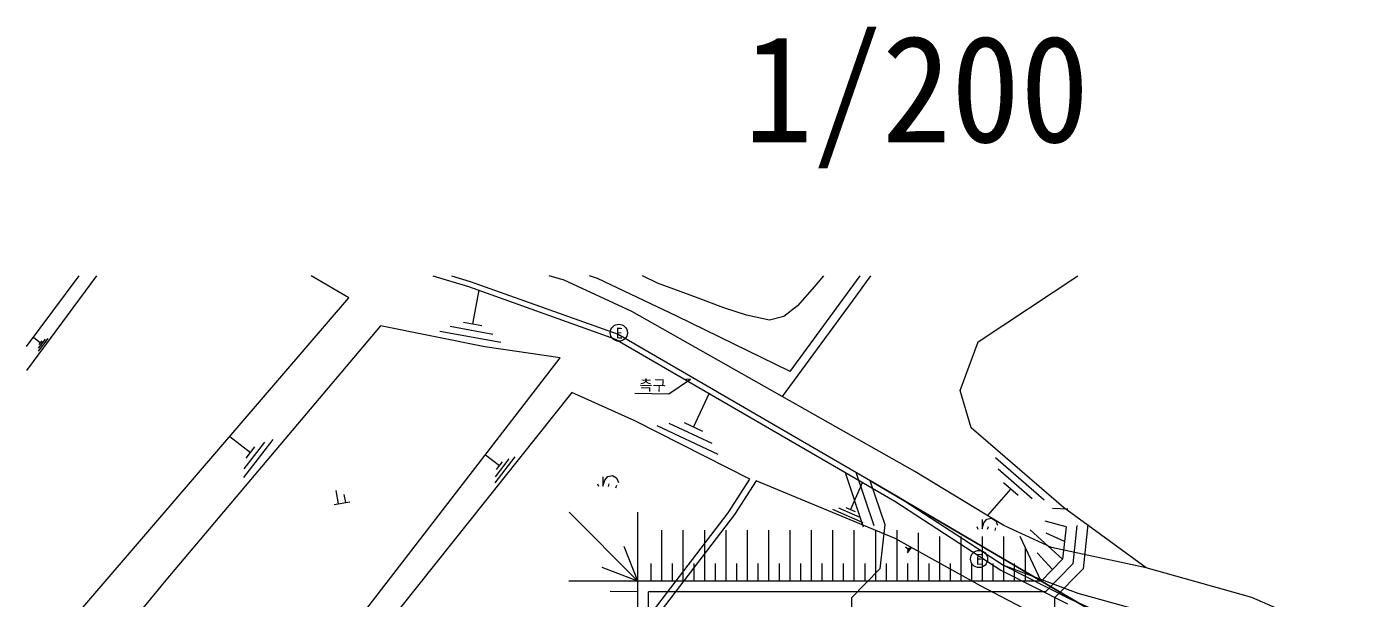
# Model space of a CAD drawing. Extents: x 138725554 to 138725746, y 217595093 to 217595228.
# Drawn here: x 138725553.9 to 138725678.5, y 217595174.7 to 217595228.2 of the extents above; entities that cross this region are included whole.
import ezdxf
from ezdxf.enums import TextEntityAlignment as Align

# ---------------------------------------------------------------- set-up
doc = ezdxf.new("R2010")
doc.units = 0
doc.header["$LTSCALE"] = 2
doc.header["$MEASUREMENT"] = 0
doc.layers.add('TZ-BASE', color=253, linetype='CONTINUOUS')
doc.layers.add('TZ-TEX2', color=3, linetype='CONTINUOUS')
doc.styles.get("Standard").update_dxf_attribs({"font": 'GulimChe.ttf'})

msp = doc.modelspace()

# ---------------------------------------------------------------- linework, layer by layer
at = {"layer": 'TZ-BASE'}
for p, q in [((138725560.43, 217595204.93), (138725553.9, 217595196.09)), ((138725553.9, 217595198.32), (138725558.8, 217595204.93)), ((138725584.03, 217595202.87), (138725580.53, 217595204.93)), ((138725591.9, 217595204.93), (138725595.24, 217595203.93)), ((138725593.66, 217595204.93), (138725595.4, 217595204.41)), ((138725595.4, 217595204.41), (138725609.23, 217595199.48)), ((138725604.2, 217595204.54), (138725602.79, 217595204.93)), ((138725610.53, 217595201.61), (138725604.2, 217595204.54)), ((138725607.3, 217595204.69), (138725606.56, 217595204.93)), ((138725614.73, 217595201.18), (138725607.3, 217595204.69)), ((138725612.91, 217595204.26), (138725611.53, 217595204.93)), ((138725625.34, 217595195.98), (138725631.9, 217595204.93)), ((138725628.45, 217595204.93), (138725627.6, 217595203.93)), ((138725632.84, 217595204.93), (138725631.47, 217595203.04)), ((138725642.92, 217595198.76), (138725652.24, 217595204.93)), ((138725595.24, 217595203.93), (138725609.01, 217595199.03)), ((138725616.57, 217595202.92), (138725612.91, 217595204.26)), ((138725627.6, 217595203.93), (138725626.01, 217595202.15)), ((138725553.9, 217595167.82), (138725584.03, 217595202.87)), ((138725619.14, 217595201.95), (138725616.57, 217595202.92)), ((138725621.25, 217595201.25), (138725619.14, 217595201.95)), ((138725631.47, 217595203.04), (138725624.58, 217595193.66)), ((138725626.01, 217595202.15), (138725624.75, 217595201.15)), ((138725637.01, 217595186.64), (138725610.53, 217595201.61)), ((138725625.34, 217595195.98), (138725614.73, 217595201.18)), ((138725623.41, 217595200.8), (138725621.25, 217595201.25)), ((138725624.75, 217595201.15), (138725623.41, 217595200.8)), ((138725587.02, 217595200.26), (138725566.93, 217595176.47)), ((138725596.77, 217595198.29), (138725587.02, 217595200.26)), ((138725609.23, 217595199.48), (138725635.4, 217595184.3)), ((138725603.83, 217595197.26), (138725596.77, 217595198.29)), ((138725609.01, 217595199.03), (138725635.14, 217595183.87)), ((138725641.23, 217595194.23), (138725642.92, 217595198.76)), ((138725582.65, 217595169.88), (138725603.83, 217595197.26)), ((138725613.97, 217595193.91), (138725616.01, 217595195.27)), ((138725616.01, 217595195.27), (138725615.57, 217595195.24)), ((138725615.57, 217595195.24), (138725615.69, 217595195.05)), ((138725604.91, 217595194.04), (138725584.36, 217595168.26)), ((138725610.81, 217595191.39), (138725604.91, 217595194.04)), ((138725610.8, 217595193.97), (138725613.97, 217595193.91)), ((138725642.27, 217595190.74), (138725641.23, 217595194.23)), ((138725621.55, 217595185.92), (138725610.81, 217595191.39)), ((138725650.91, 217595183.27), (138725642.27, 217595190.74)), ((138725619.55, 217595182.77), (138725621.55, 217595185.92)), ((138725622.16, 217595185.78), (138725620.13, 217595182.63)), ((138725635.17, 217595180.37), (138725622.16, 217595185.78)), ((138725630.5, 217595186.46), (138725632.16, 217595181.47)), ((138725631.49, 217595186.57), (138725633.17, 217595181.58)), ((138725632.8, 217595185.81), (138725634.19, 217595181.7)), ((138725645.32, 217595181.58), (138725637.01, 217595186.64)), ((138725583.07, 217595183.63), (138725582.85, 217595184.86)), ((138725583.76, 217595183.75), (138725583.62, 217595184.49)), ((138725632.11, 217595185.63), (138725630.99, 217595183.1)), ((138725582.67, 217595183.56), (138725584.15, 217595183.82)), ((138725629.86, 217595183.24), (138725631.85, 217595182.36)), ((138725630.56, 217595183.29), (138725631.41, 217595182.91)), ((138725635.14, 217595183.87), (138725645.06, 217595177.43)), ((138725635.4, 217595184.3), (138725645.31, 217595177.87)), ((138725658.66, 217595177.63), (138725650.91, 217595183.27)), ((138725610.46, 217595170.91), (138725619.55, 217595182.77)), ((138725620.13, 217595182.63), (138725610.8, 217595170.42)), ((138725629.3, 217595183.12), (138725632.14, 217595181.87)), ((138725649.78, 217595179.54), (138725645.32, 217595181.58)), ((138725651.15, 217595181.47), (138725650.82, 217595178.45)), ((138725652.17, 217595181.58), (138725651.78, 217595178)), ((138725653.19, 217595181.7), (138725652.74, 217595177.55)), ((138725653.19, 217595181.7, 0), (138725652.74, 217595177.55, 0)), ((138725643.16, 217595175.96), (138725635.17, 217595180.37)), ((138725658.66, 217595177.63), (138725649.78, 217595179.54)), ((138725650.82, 217595178.45, 0), (138725648.81, 217595176.4, 0)), ((138725645.06, 217595177.43), (138725651.27, 217595174.28)), ((138725645.31, 217595177.87), (138725651.49, 217595174.73)), ((138725645.31, 217595177.87), (138725652.25, 217595175.28)), ((138725651.78, 217595178, 0), (138725649.23, 217595175.4, 0)), ((138725652.74, 217595177.55, 0), (138725650.08, 217595174.83, 0)), ((138725652.74, 217595177.55, 0), (138725650.08, 217595174.83, 0)), ((138725668.52, 217595174.87), (138725658.66, 217595177.63)), ((138725566.93, 217595176.47), (138725553.9, 217595160.71)), ((138725648.81, 217595176.4), (138725611.08, 217595176.4)), ((138725611.08, 217595157.4), (138725611.08, 217595176.4)), ((138725649.11, 217595172.83), (138725643.16, 217595175.96)), ((138725649.23, 217595175.4), (138725612.08, 217595175.4)), ((138725612.08, 217595158.4), (138725612.08, 217595175.4)), ((138725650.08, 217595174.83, 0), (138725650.08, 217595169.4, 0)), ((138725650.08, 217595174.83, 0), (138725650.08, 217595169.4, 0)), ((138725651.49, 217595174.73), (138725658.91, 217595171.42)), ((138725652.25, 217595175.28), (138725657.42, 217595173.84)), ((138725678.5, 217595170.53), (138725668.52, 217595174.87))]:
    msp.add_line(p, q, dxfattribs=at)
for points in [[(138725596.2, 217595203.59), (138725595.63, 217595200.46)], [(138725592.56, 217595199.77), (138725598.27, 217595198.73)], [(138725593.53, 217595200.22), (138725597.52, 217595199.49)], [(138725594.78, 217595200.62), (138725596.49, 217595200.3)], [(138725554.55, 217595199.19), (138725555.2, 217595198.69)], [(138725555, 217595197.9), (138725555.91, 217595199.09)], [(138725555.01, 217595198.18), (138725555.65, 217595199.01)], [(138725555.06, 217595198.51), (138725555.34, 217595198.87)], [(138725617.75, 217595193.96), (138725616.28, 217595190.82)], [(138725612.85, 217595190.95), (138725618.57, 217595188.27)], [(138725613.99, 217595191.15), (138725618, 217595189.28)], [(138725615.42, 217595191.22), (138725617.14, 217595190.42)], [(138725572.91, 217595189.93), (138725574.84, 217595188.43)], [(138725574.23, 217595186.08), (138725576.96, 217595189.62)], [(138725574.26, 217595186.9), (138725576.17, 217595189.38)], [(138725574.43, 217595187.9), (138725575.25, 217595188.96)], [(138725596.83, 217595188.21), (138725598.15, 217595187.19)], [(138725597.73, 217595185.58), (138725599.6, 217595188)], [(138725597.76, 217595186.14), (138725599.06, 217595187.83)], [(138725597.87, 217595186.82), (138725598.43, 217595187.55)], [(138725649.09, 217595183.97), (138725644.55, 217595187.93)], [(138725607.82, 217595186.14), (138725607.81, 217595185.26), (138725607.99, 217595185.83), (138725608.27, 217595186.18), (138725608.7, 217595186.27), (138725609.1, 217595186.04), (138725609.26, 217595185.62)], [(138725632.8, 217595185.81), (138725634.19, 217595181.7), (138725633.74, 217595177.55), (138725631.08, 217595174.83), (138725631.08, 217595169.4), (138725660.81, 217595169.38), (138725632.8, 217595185.81), (138725634.19, 217595181.7)], [(138725632.8, 217595185.81), (138725660.81, 217595169.38)], [(138725647.99, 217595184.08), (138725644.81, 217595186.86)], [(138725607.31, 217595185.49), (138725607.41, 217595185.26)], [(138725608.33, 217595185.25), (138725608.4, 217595185.48)], [(138725609.03, 217595185.12), (138725609.11, 217595185.37)], [(138725643.81, 217595182.5), (138725645.98, 217595184.99)], [(138725646.66, 217595184.4), (138725645.3, 217595185.58)], [(138725643.31, 217595182.14), (138725643.29, 217595181.27), (138725643.47, 217595181.83), (138725643.75, 217595182.18), (138725644.18, 217595182.27), (138725644.59, 217595182.04), (138725644.75, 217595181.62)], [(138725642.79, 217595181.49), (138725642.9, 217595181.26)], [(138725643.81, 217595181.25), (138725643.89, 217595181.49)], [(138725644.51, 217595181.12), (138725644.59, 217595181.37)], [(138725636.12, 217595179.61), (138725636.4, 217595179.39)], [(138725636.31, 217595179.05), (138725636.71, 217595179.56)], [(138725636.32, 217595179.17), (138725636.6, 217595179.53)], [(138725636.34, 217595179.31), (138725636.46, 217595179.47)]]:
    msp.add_lwpolyline(points, dxfattribs=at)
at = {"layer": 'TZ-BASE', "elevation": 0}
msp.add_lwpolyline([(138725632.8, 217595185.81), (138725634.19, 217595181.7), (138725633.74, 217595177.55), (138725631.08, 217595174.83), (138725631.08, 217595169.4), (138725660.81, 217595169.38)], close=True, dxfattribs=at)
at = {"layer": 'TZ-BASE', "flags": 128}
for points in [[(138725611.08, 217595176.4), (138725604.67, 217595182.83)], [(138725611.08, 217595176.4), (138725611.08, 217595182.85)], [(138725651.15, 217595181.47), (138725649.2, 217595181.99)], [(138725651.33, 217595183.13), (138725649.89, 217595183.18)], [(138725613.34, 217595176.4), (138725613.34, 217595181.17)], [(138725615.34, 217595176.4), (138725615.34, 217595181.17)], [(138725617.34, 217595176.4), (138725617.34, 217595181.17)], [(138725619.34, 217595176.4), (138725619.34, 217595181.17)], [(138725621.34, 217595176.4), (138725621.34, 217595181.17)], [(138725623.34, 217595176.4), (138725623.34, 217595181.17)], [(138725625.34, 217595176.4), (138725625.34, 217595181.17)], [(138725627.34, 217595176.4), (138725627.34, 217595181.17)], [(138725629.34, 217595176.4), (138725629.34, 217595181.17)], [(138725631.34, 217595176.4), (138725631.34, 217595181.17)], [(138725633.34, 217595176.4), (138725633.34, 217595181.17)], [(138725635.34, 217595176.4), (138725635.34, 217595181.16)], [(138725637.34, 217595176.4), (138725637.34, 217595180.9)], [(138725611.08, 217595176.4), (138725609.81, 217595179.62)], [(138725639.34, 217595176.4), (138725639.34, 217595180.57)], [(138725641.34, 217595176.4), (138725641.34, 217595180.57)], [(138725643.34, 217595176.4), (138725643.34, 217595180.57)], [(138725645.34, 217595176.4), (138725645.34, 217595180.56)], [(138725647.34, 217595176.4), (138725647.34, 217595179.53)], [(138725611.08, 217595176.4), (138725607.74, 217595177.67)], [(138725612.34, 217595176.4), (138725612.34, 217595178.05)], [(138725614.34, 217595176.4), (138725614.34, 217595178.05)], [(138725616.34, 217595176.4), (138725616.34, 217595178.05)], [(138725618.34, 217595176.4), (138725618.34, 217595178.05)], [(138725620.34, 217595176.4), (138725620.34, 217595178.05)], [(138725622.34, 217595176.4), (138725622.34, 217595178.05)], [(138725624.34, 217595176.4), (138725624.34, 217595178.05)], [(138725626.34, 217595176.4), (138725626.34, 217595178.05)], [(138725628.34, 217595176.4), (138725628.34, 217595178.05)], [(138725630.34, 217595176.4), (138725630.34, 217595178.05)], [(138725632.34, 217595176.4), (138725632.34, 217595178.05)], [(138725634.34, 217595176.4), (138725634.34, 217595178.05)], [(138725636.34, 217595176.4), (138725636.34, 217595178.05)], [(138725638.34, 217595176.4), (138725638.34, 217595178.05)], [(138725640.34, 217595176.4), (138725640.34, 217595178.05)], [(138725642.34, 217595176.4), (138725642.34, 217595178.05)], [(138725644.34, 217595176.4), (138725644.34, 217595178.05)], [(138725646.34, 217595176.4), (138725646.34, 217595178.05)], [(138725611.08, 217595176.4), (138725604.63, 217595176.4)], [(138725611.12, 217595175.4), (138725608.48, 217595175.43)]]:
    msp.add_lwpolyline(points, dxfattribs=at)
at = {"layer": 'TZ-BASE', "elevation": 0, "flags": 128}
for points in [[(138725650.82, 217595178.45), (138725647.79, 217595181.2)], [(138725651, 217595180.11), (138725649.29, 217595180.88)], [(138725648.81, 217595176.4), (138725646.86, 217595180.56)], [(138725649.88, 217595177.49), (138725648.45, 217595179.03)]]:
    msp.add_lwpolyline(points, dxfattribs=at)
at = {"layer": 'TZ-BASE'}
for centre in [(138725609.31, 217595199.62), (138725643.01, 217595178.46)]:
    msp.add_circle(centre, 0.8, dxfattribs=at)

# ---------------------------------------------------------------- texts
for s, p in [('E', (138725609.34, 217595199.08)), ('측구', (138725612.45, 217595194.22)), ('E', (138725643.03, 217595177.93))]:
    msp.add_text(s, height=1, rotation=358.8329, dxfattribs=at).set_placement(p, align=Align.CENTER)
at = {"layer": 'TZ-TEX2'}
msp.add_text('1/200', height=10, dxfattribs=at).set_placement((138725637.16, 217595221.62), align=Align.MIDDLE)

doc.saveas('drawing.dxf')
